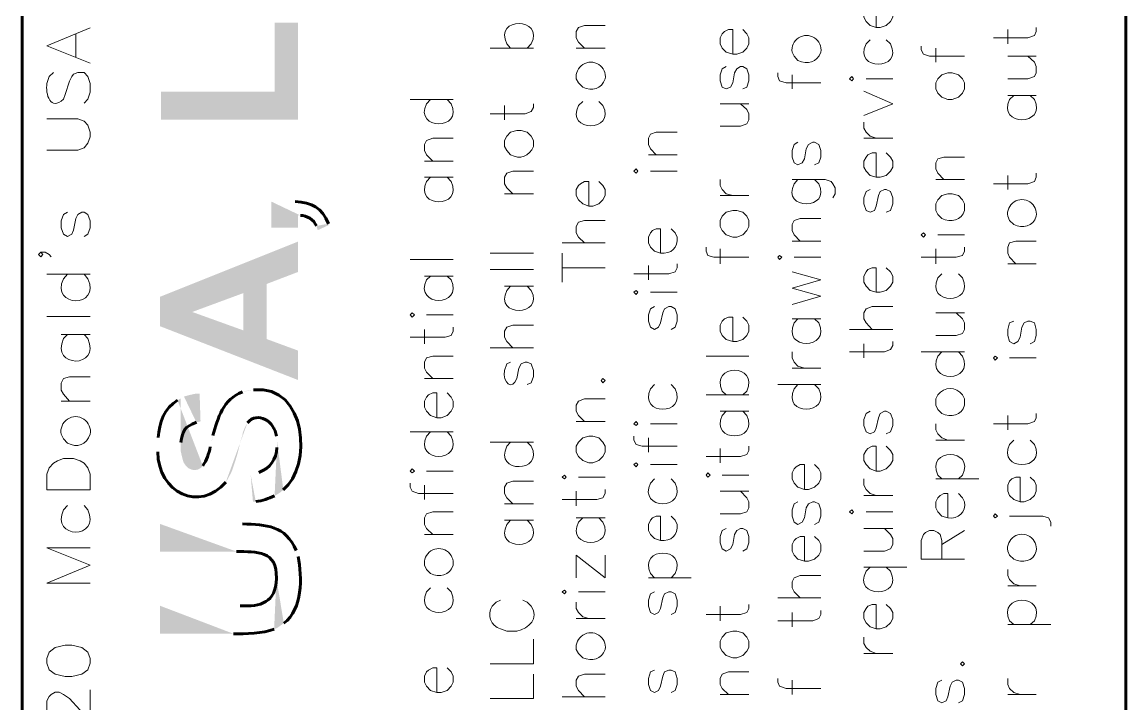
# Model space of a CAD drawing. Header units: inches. Extents: x 5 to 516, y -193 to 129.
# Drawn here: x 282.78 to 290.78, y -86.71 to -81.77 of the extents above; entities that cross this region are included whole.
import ezdxf

# ---------------------------------------------------------------- set-up
doc = ezdxf.new("R2010")
doc.units = ezdxf.units.IN
doc.header["$MEASUREMENT"] = 0
doc.layers.add('PDF3_Geometry', color=7, linetype='Continuous')
doc.layers.add('PDF3_Solid Fills', color=7, linetype='Continuous')

msp = doc.modelspace()

# ---------------------------------------------------------------- hatches: boundary and pattern name
at = {"layer": 'PDF3_Solid Fills', "transparency": 33554559}
for points in [[(283.7871021, -82.2735773), (283.7871021, -82.4768976), (284.7803717, -82.4768976), (284.7803717, -81.7736094), (284.6103827, -81.7736094), (284.6103827, -82.2735773)], [(283.7804361, -83.7601492), (284.0137545, -83.8701422), (284.3837308, -83.7334843), (284.3837308, -84.003467), (284.5537199, -83.6668219), (284.780372, -83.5801608), (284.780372, -83.3601749)], [(283.7804361, -83.7601492), (283.7804361, -83.9734689), (284.780372, -84.3634439), (284.780372, -84.1501242), (284.5537199, -84.0667963), (284.5537199, -83.6668219), (284.3837308, -84.003467), (284.0137545, -83.8701422)]]:
    msp.add_hatch(color=256, dxfattribs=at).paths.add_polyline_path(points)
h = msp.add_hatch(color=256, dxfattribs=at)
h.paths.add_polyline_path([(284.5870513, -83.070191), (284.5870513, -83.2601789), (284.7803723, -83.2601789), (284.7803723, -83.1701846), (284.7970379, -83.1701846)], flags=0)
h.paths.add_polyline_path([(284.9136971, -83.2468464), (284.9236964, -83.2768445), (285.0036913, -83.2401801), (285.0003582, -83.2301808)], flags=0)
h.paths.add_polyline_path([(284.7603736, -83.070191), (284.7270424, -83.070191)], flags=0)
h = msp.add_hatch(color=256, dxfattribs=at)
h.paths.add_polyline_path([(283.7637704, -84.8467461), (283.7637704, -84.8834104)], flags=0)
h.paths.add_polyline_path([(284.2570721, -85.1033963), (284.2704046, -85.0833976), (284.2804039, -85.0633989), (284.2937364, -85.040067), (284.3037358, -85.0167352), (284.3237345, -84.9567391), (284.3437332, -84.8900767), (284.3537326, -84.8500792), (284.3603988, -84.816748), (284.3703981, -84.78675), (284.3770644, -84.7634181), (284.3803975, -84.7434194), (284.3870637, -84.7300869), (284.3870637, -84.7267538), (284.4003962, -84.6967557), (284.4137287, -84.6734239)], flags=0)
h.paths.add_polyline_path([(284.6237152, -84.7700844), (284.6270484, -84.8000824), (284.6270484, -84.8300805), (284.6337146, -85.1900574), (284.6537133, -85.176725), (284.673712, -85.1600594)], flags=0)
h.paths.add_polyline_path([(284.4570593, -84.4334393), (284.4303943, -84.4367724), (284.4003962, -84.4434386), (284.3770644, -84.4501049)], flags=0)
h.paths.add_polyline_path([(284.1637447, -84.7667512), (284.1570785, -84.8000824), (284.1537454, -84.8067487), (284.143746, -84.8467461)], flags=0)
h.paths.add_polyline_path([(284.0904161, -84.9867371), (284.0770836, -85.0000696), (284.0537518, -85.0134021), (284.0270868, -85.0167352), (284.0104212, -85.0134021), (283.9870894, -85.0034027), (283.9670907, -84.983404), (283.9637576, -84.9800709), (283.9504251, -84.9600722), (283.9437588, -84.9367403), (283.9370926, -84.9100754), (283.9304264, -84.8800773), (283.9304264, -84.4967685), (283.9070945, -84.510101)], flags=0)
h.paths.add_polyline_path([(283.7671035, -84.7800837), (283.7637704, -84.8100818)], flags=0)
h = msp.add_hatch(color=256, dxfattribs=at)
h.paths.add_polyline_path([(283.9304264, -84.4967692), (283.9304264, -84.8467468), (283.9304264, -84.8167487)], flags=0)
h.paths.add_polyline_path([(284.0437524, -84.6700914), (284.0737505, -84.6634252), (284.0670843, -84.463438), (284.0337531, -84.463438), (284.003755, -84.4701043), (283.97709, -84.4767705), (283.9537582, -84.4834367)], flags=0)
h = msp.add_hatch(color=256, dxfattribs=at)
h.paths.add_polyline_path([(284.4370603, -85.0500649), (284.4537259, -85.246719), (284.4737246, -85.2433859)], flags=0)
h.paths.add_polyline_path([(284.6103825, -85.2033884), (284.6337143, -85.1900559), (284.6270481, -84.830079), (284.6270481, -84.8534109)], flags=0)
h.paths.add_polyline_path([(284.4970564, -85.0333993), (284.4670583, -85.0433987)], flags=0)
h = msp.add_hatch(color=256, dxfattribs=at)
h.paths.add_polyline_path([(283.7804361, -85.4067078), (283.7804361, -85.6066949), (284.333734, -85.6066949)], flags=0)
h.paths.add_polyline_path([(284.6237154, -85.8000159), (284.6303817, -86.1599928), (284.6770453, -86.1266616)], flags=0)
h.paths.add_polyline_path([(284.780372, -85.6433593), (284.7737057, -85.6200274), (284.7670396, -85.6000287)], flags=0)
h.paths.add_polyline_path([(284.3770646, -85.4067078), (284.307069, -85.4067078)], flags=0)
h = msp.add_hatch(color=256, dxfattribs=at)
h.paths.add_polyline_path([(283.7804361, -86.0000027), (283.7804361, -86.203323), (284.3137353, -86.203323)], flags=0)
h.paths.add_polyline_path([(284.6070498, -86.1699918), (284.6303817, -86.1599924), (284.6237154, -85.8000155), (284.6237154, -85.8033486)], flags=0)
h.paths.add_polyline_path([(284.360399, -86.0000027), (284.3204015, -86.0000027)], flags=0)

# ---------------------------------------------------------------- linework, layer by layer
at = {"layer": 'PDF3_Geometry', "lineweight": 60}
for points in [[(290.7799874, -122.9609644), (290.7799874, -32.9700706), (155.7886422, -32.9700706), (155.7886422, -122.9609644)], [(282.7805003, -32.9700706), (282.7805003, -122.9609644)]]:
    msp.add_lwpolyline(points, dxfattribs=at)
at = {"layer": 'PDF3_Geometry', "lineweight": 15}
for points in [[(288.9701033, -81.8069392), (288.9701033, -81.6302839), (288.9401052, -81.6302839), (288.9101072, -81.6436164), (288.8967747, -81.660282), (288.8801091, -81.6902801), (288.8801091, -81.7336106), (288.8967747, -81.7636087), (288.9267728, -81.7936068), (288.9701033, -81.8069392), (289.0001014, -81.8069392), (289.0434319, -81.7936068), (289.07343, -81.7636087), (289.0900956, -81.7336106), (289.0900956, -81.6902801), (289.07343, -81.660282), (289.0434319, -81.6302839)], [(283.2738022, -82.0669222), (282.960489, -81.9402636), (283.2738022, -81.810272)], [(286.8569058, -81.9569303), (286.8135753, -81.9135997), (286.7969097, -81.8836017), (286.7969097, -81.836938), (286.8135753, -81.8069399), (286.8569058, -81.7936074), (287.0068962, -81.7936074)], [(287.9301699, -82.0002591), (287.9301699, -81.8236038), (287.9001718, -81.8236038), (287.8701738, -81.8369362), (287.8535082, -81.8536018), (287.8401757, -81.8835999), (287.8401757, -81.9269305), (287.8535082, -81.9569285), (287.8835062, -81.9869266), (287.9301699, -82.0002591), (287.960168, -82.0002591), (288.0034986, -81.9869266), (288.0334966, -81.9569285), (288.0468291, -81.9269305), (288.0468291, -81.8835999), (288.0334966, -81.8536018), (288.0034986, -81.8236038)], [(289.820049, -81.8836013), (290.070033, -81.8836013), (290.1166966, -81.8669357), (290.1300291, -81.8369376), (290.1300291, -81.8069395)], [(289.9233757, -81.9269334), (289.9233757, -81.8236067)], [(283.1704755, -82.0202604), (283.1704755, -81.8569375)], [(288.9267728, -81.8969332), (288.8967747, -81.9269313)], [(289.0734301, -81.9269313), (289.043432, -81.8969332)], [(286.1736161, -81.9569303), (286.4869294, -81.9569303)], [(286.3202734, -81.9569303), (286.2936084, -81.9269322)], [(286.4702638, -81.9269322), (286.4402657, -81.9569303)], [(286.7969096, -81.9569303), (287.0068961, -81.9569303)], [(289.2967493, -81.9435984), (289.2967493, -81.9702633), (289.3134149, -82.0002614), (289.3567455, -82.016927), (289.6100626, -82.016927)], [(289.403409, -82.0602562), (289.403409, -81.9569295)], [(289.9233757, -82.0169274), (290.1300291, -82.0169274)], [(289.9233757, -82.1802504), (290.070033, -82.1802504), (290.1166967, -82.1635848), (290.1300291, -82.1369198), (290.1300291, -82.0902562), (290.1166967, -82.0602581), (290.070033, -82.0169275)], [(283.0071525, -82.1335852), (282.9771544, -82.1635833), (282.9604888, -82.2135801)], [(283.0804811, -82.3269062), (283.0938136, -82.293575), (283.1238117, -82.1969145), (283.1404773, -82.1635833), (283.1538098, -82.1469177), (283.1838078, -82.1335852), (283.2304715, -82.1335852), (283.2571365, -82.1635833), (283.2738021, -82.2135801), (283.2738021, -82.2769094), (283.2571365, -82.3269062), (283.2304715, -82.3569043)], [(287.8835064, -82.0902531), (287.8535084, -82.1069187), (287.8401759, -82.1502492), (287.8401759, -82.1935798), (287.8535084, -82.2402434), (287.8835064, -82.2535759), (287.9135045, -82.2402434), (287.9301701, -82.2102454), (287.9435026, -82.1369167), (287.9601682, -82.1069187), (287.9868332, -82.0902531), (288.0034988, -82.0902531), (288.0334968, -82.1069187), (288.0468293, -82.1502492), (288.0468293, -82.1935798), (288.0334968, -82.2402434), (288.0034988, -82.2535759)], [(288.2568159, -82.1369182), (288.2568159, -82.1635832), (288.2701484, -82.1935813), (288.3168121, -82.2102469), (288.5701292, -82.2102469)], [(288.3601427, -82.2535794), (288.3601427, -82.1502527)], [(288.8967743, -82.1802504), (289.0900952, -82.1802504)], [(288.8801094, -82.4468993), (289.0900959, -82.3602382), (288.8801094, -82.270244)], [(289.9233757, -82.3002412), (290.1300291, -82.3002412)], [(289.9667062, -82.3002412), (289.9367081, -82.3302393)], [(290.1166966, -82.3302393), (290.0866985, -82.3002412)], [(285.5936532, -82.3302415), (285.9036333, -82.3302415)], [(285.7403104, -82.3302415), (285.7103123, -82.3602395)], [(285.8903008, -82.3602395), (285.8603027, -82.3302415)], [(286.1736161, -82.4335674), (286.4269332, -82.4335674), (286.4702638, -82.4169018), (286.4869294, -82.3869037), (286.4869294, -82.3602387)], [(286.2769429, -82.4768962), (286.2769429, -82.3735694)], [(286.8435731, -82.3435734), (286.813575, -82.3735715)], [(286.9902303, -82.3735715), (286.9602322, -82.3435734)], [(287.840176, -82.3602383), (288.0468294, -82.3602383)], [(287.840176, -82.5235613), (287.9868332, -82.5235613), (288.0334969, -82.5068957), (288.0468294, -82.4768976), (288.0468294, -82.4335671), (288.0334969, -82.403569), (287.9868332, -82.3602385)], [(282.9604882, -82.6968833), (283.1838072, -82.6968833), (283.2304709, -82.6802177), (283.2571358, -82.6468865), (283.2738014, -82.6002228), (283.2738014, -82.5668916), (283.2571358, -82.5168948), (283.2304709, -82.4868967), (283.1838072, -82.4702311), (282.9604882, -82.4702311)], [(286.4869294, -82.6702194), (286.4869294, -82.6268888), (286.4702638, -82.5968908), (286.4402657, -82.5668927), (286.3969352, -82.5535602), (286.3669371, -82.5535602), (286.3202734, -82.5668927), (286.2936085, -82.5968908), (286.2769429, -82.6268888), (286.2769429, -82.6702194), (286.2936085, -82.7002175), (286.3202734, -82.7302155)], [(288.9701033, -82.6102223), (288.9267728, -82.5968898), (288.8967747, -82.5668917), (288.8801091, -82.5368937), (288.8801091, -82.4935631)], [(285.7569762, -82.7768783), (285.7103125, -82.7302146), (285.69698, -82.7002165), (285.69698, -82.656886), (285.7103125, -82.6268879), (285.7569762, -82.6102223), (285.9036335, -82.6102223)], [(287.3768717, -82.7302131), (287.3335411, -82.6868826), (287.3202087, -82.6568845), (287.3202087, -82.6102208), (287.3335411, -82.5802227), (287.3768717, -82.5668902), (287.5268621, -82.5668902)], [(288.8801094, -82.6102223), (289.0900959, -82.6102223)], [(288.4034731, -82.6402191), (288.3768082, -82.6568847), (288.3601426, -82.7002153), (288.3601426, -82.746879), (288.3768082, -82.7902095), (288.4034731, -82.803542), (288.4334712, -82.7902095), (288.4501368, -82.7602115), (288.4634693, -82.6868828), (288.4801349, -82.6568847), (288.510133, -82.6402191), (288.5234655, -82.6402191), (288.5534635, -82.6568847), (288.5701291, -82.7002153), (288.5701291, -82.746879), (288.5534635, -82.7902095), (288.5234655, -82.803542)], [(285.6969799, -82.7768783), (285.9036334, -82.7768783)], [(287.3202093, -82.7302131), (287.5268627, -82.7302131)], [(288.9701033, -82.8935361), (288.9701033, -82.7168808), (288.9401052, -82.7168808), (288.9101072, -82.7302132), (288.8967747, -82.7468788), (288.8801091, -82.7768769), (288.8801091, -82.8202075), (288.8967747, -82.8502056), (288.9267728, -82.8802036), (288.9701033, -82.8935361), (289.0001014, -82.8935361), (289.0434319, -82.8802036), (289.07343, -82.8502056), (289.0900956, -82.8202075), (289.0900956, -82.7768769), (289.07343, -82.7468788), (289.0434319, -82.7168808)], [(289.4600715, -82.910201), (289.4167409, -82.8635374), (289.4034084, -82.8335393), (289.4034084, -82.7902087), (289.4167409, -82.7602106), (289.4600715, -82.7468782), (289.6100618, -82.7468782)], [(286.3369391, -83.0135303), (286.2936086, -82.9701998), (286.276943, -82.9402017), (286.276943, -82.893538), (286.2936086, -82.8635399), (286.3369391, -82.8502074), (286.4869295, -82.8502074)], [(287.3335412, -82.8502073), (287.5268621, -82.8502073)], [(289.820049, -82.9402013), (290.070033, -82.9402013), (290.1166966, -82.9235357), (290.1300291, -82.8935376), (290.1300291, -82.8635395)], [(285.6969799, -82.8935361), (285.9036334, -82.8935361)], [(285.7403104, -82.8935361), (285.7103123, -82.9235342)], [(285.8903008, -82.9235342), (285.8603027, -82.8935361)], [(286.8869035, -83.1035243), (286.8869035, -82.9235358), (286.8569055, -82.9235358), (286.8269074, -82.9402014), (286.8135749, -82.9535339), (286.7969093, -82.983532), (286.7969093, -83.0268625), (286.8135749, -83.0568606), (286.843573, -83.0868587), (286.8869035, -83.1035243), (286.9169016, -83.1035243), (286.9602322, -83.0868587), (286.9902303, -83.0568606), (287.0068958, -83.0268625), (287.0068958, -82.983532), (286.9902303, -82.9535339), (286.9602322, -82.9235358)], [(287.9301699, -83.0268622), (287.8835062, -83.0135298), (287.8535082, -82.9835317), (287.8401757, -82.9535336), (287.8401757, -82.9102031)], [(288.3601427, -82.910201), (288.6001273, -82.910201), (288.6434578, -82.9235335), (288.6567903, -82.9401991), (288.6734559, -82.9701972), (288.6734559, -83.0135277), (288.6567903, -83.0435258)], [(288.4034731, -82.910201), (288.3768082, -82.9401991)], [(288.5534635, -82.9401991), (288.5234655, -82.910201)], [(289.403409, -82.910201), (289.6100625, -82.910201)], [(289.9233757, -82.9835301), (289.9233757, -82.8802034)], [(286.2769429, -83.0135303), (286.4869294, -83.0135303)], [(287.840176, -83.0268622), (288.0468294, -83.0268622)], [(288.9267728, -82.9835301), (288.8967747, -82.9968625), (288.8801092, -83.0435262), (288.8801092, -83.0868568), (288.8967747, -83.1335204), (288.9267728, -83.1468529), (288.9567709, -83.1335204), (288.9701034, -83.1035224), (288.986769, -83.0268606), (289.0001015, -82.9968625), (289.0300995, -82.9835301), (289.043432, -82.9835301), (289.0734301, -82.9968625), (289.0900957, -83.0435262), (289.0900957, -83.0868568), (289.0734301, -83.1335204), (289.043432, -83.1468529)], [(289.6100625, -83.1335211), (289.6100625, -83.0868575), (289.59673, -83.0568594), (289.5667319, -83.0268613), (289.5200682, -83.0135288), (289.4900701, -83.0135288), (289.4467396, -83.0268613), (289.4167415, -83.0568594), (289.403409, -83.0868575), (289.403409, -83.1335211), (289.4167415, -83.1635192), (289.4467396, -83.1935173)], [(283.1104792, -83.1468531), (283.0804812, -83.1635187), (283.0638156, -83.2101823), (283.0638156, -83.2601791), (283.0804812, -83.3068428), (283.1104792, -83.3235084), (283.1404773, -83.3068428), (283.1538098, -83.2768447), (283.1704754, -83.1935167), (283.1838079, -83.1635187), (283.2138059, -83.1468531), (283.2304715, -83.1468531), (283.2571365, -83.1635187), (283.2738021, -83.2101823), (283.2738021, -83.2601791), (283.2571365, -83.3068428), (283.2304715, -83.3235084)], [(288.4201389, -83.3568412), (288.3768084, -83.3101776), (288.3601428, -83.2801795), (288.3601428, -83.2368489), (288.3768084, -83.2068508), (288.4201389, -83.1935184), (288.5701293, -83.1935184)], [(286.8569058, -83.3701732), (286.8135753, -83.3268426), (286.7969097, -83.2968445), (286.7969097, -83.2501809), (286.8135753, -83.2201828), (286.8569058, -83.2068503), (287.0068962, -83.2068503)], [(287.5268625, -83.326843), (287.5135301, -83.2968449), (287.483532, -83.2668469)], [(289.416741, -83.3101761), (289.6100619, -83.3101761)], [(286.6935828, -83.3701732), (287.0068961, -83.3701732)], [(287.7368492, -83.40017), (287.7368492, -83.4301681), (287.7501817, -83.4601662), (287.7935123, -83.4734987), (288.0468293, -83.4734987)], [(287.840176, -83.5201642), (287.840176, -83.4135044)], [(288.3601427, -83.3568412), (288.5701292, -83.3568412)], [(289.2967493, -83.4734991), (289.5500664, -83.4734991), (289.5967301, -83.4601666), (289.6100626, -83.4301685), (289.6100626, -83.4001704)], [(289.403409, -83.5201642), (289.403409, -83.4135044)], [(289.983372, -83.5201642), (289.9367083, -83.4735006), (289.9233758, -83.4435025), (289.9233758, -83.4001719), (289.9367083, -83.3701738), (289.983372, -83.3568414), (290.1300293, -83.3568414)], [(282.9171577, -83.4368362), (282.9304902, -83.4535018), (282.9171577, -83.4701674), (282.9004921, -83.4535018), (282.9171577, -83.4368362), (282.9471558, -83.4368362), (282.9771538, -83.4535018), (282.9904863, -83.4701674)], [(285.5936532, -83.490164), (285.9036333, -83.490164)], [(286.1736161, -83.4435022), (286.4869294, -83.4435022)], [(286.6935828, -83.653487), (286.6935828, -83.4435004)], [(288.3768076, -83.4734991), (288.5701285, -83.4734991)], [(286.1736161, -83.563493), (286.4869294, -83.563493)], [(286.6935828, -83.5501611), (287.0068961, -83.5501611)], [(287.2135495, -83.5934933), (287.4668666, -83.5934933), (287.5135303, -83.5801608), (287.5268628, -83.5501627), (287.5268628, -83.5201646)], [(287.3202093, -83.6368221), (287.3202093, -83.5334953)], [(288.3601427, -83.81681), (288.5701292, -83.7568138), (288.3601427, -83.6968177), (288.5701292, -83.6368215), (288.3601427, -83.5801585)], [(288.9701033, -83.726816), (288.9701033, -83.5501607), (288.9401052, -83.5501607), (288.9101072, -83.5634932), (288.8967747, -83.5801588), (288.8801091, -83.6101568), (288.8801091, -83.6534874), (288.8967747, -83.6834855), (288.9267728, -83.7134835), (288.9701033, -83.726816), (289.0001014, -83.726816), (289.0434319, -83.7134835), (289.07343, -83.6834855), (289.0900956, -83.6534874), (289.0900956, -83.6101568), (289.07343, -83.5801588), (289.0434319, -83.5501607)], [(289.4467395, -83.5934933), (289.4167414, -83.6234913)], [(289.5967299, -83.6234913), (289.5667318, -83.5934933)], [(289.9233757, -83.5201642), (290.1300291, -83.5201642)], [(282.9604882, -83.5968262), (283.2738014, -83.5968262)], [(283.1104792, -83.5968262), (283.0804812, -83.6301574)], [(283.2571365, -83.6301574), (283.2304715, -83.5968262)], [(285.6969799, -83.6101582), (285.9036334, -83.6101582)], [(285.7403104, -83.6101582), (285.7103123, -83.6368231)], [(285.8903008, -83.6368231), (285.8603027, -83.6101582)], [(286.2769429, -83.6834872), (286.4869294, -83.6834872)], [(286.3202734, -83.6834872), (286.2936084, -83.7134853)], [(286.4702638, -83.7134853), (286.4402657, -83.6834872)], [(287.3335412, -83.726816), (287.5268621, -83.726816)], [(287.3635398, -83.8301453), (287.3335417, -83.8468109), (287.3202092, -83.8901415), (287.3202092, -83.9368051), (287.3335417, -83.9801357), (287.3635398, -83.9968013), (287.3935378, -83.9801357), (287.4068703, -83.9501376), (287.4235359, -83.876809), (287.4368684, -83.8468109), (287.4668665, -83.8301453), (287.4835321, -83.8301453), (287.5135301, -83.8468109), (287.5268626, -83.8901415), (287.5268626, -83.9368051), (287.5135301, -83.9801357), (287.4835321, -83.9968013)], [(288.9401056, -83.9968013), (288.8967751, -83.9501376), (288.8801095, -83.9201395), (288.8801095, -83.876809), (288.8967751, -83.8468109), (288.9401056, -83.8301453), (289.090096, -83.8301453)], [(282.9604882, -83.9034709), (283.2738014, -83.9034709)], [(285.7103119, -83.890139), (285.9036328, -83.890139)], [(287.9301699, -84.0834589), (287.9301699, -83.9068035), (287.9001718, -83.9068035), (287.8701738, -83.920136), (287.8535082, -83.9368016), (287.8401757, -83.9667997), (287.8401757, -84.0101302), (287.8535082, -84.0401283), (287.8835062, -84.0701264), (287.9301699, -84.0834589), (287.960168, -84.0834589), (288.0034986, -84.0701264), (288.0334966, -84.0401283), (288.0468291, -84.0101302), (288.0468291, -83.9667997), (288.0334966, -83.9368016), (288.0034986, -83.9068035)], [(289.403409, -83.8768071), (289.6100625, -83.8768071)], [(289.403409, -84.0401301), (289.5500663, -84.0401301), (289.59673, -84.0267976), (289.6100625, -83.9967995), (289.6100625, -83.9501358), (289.59673, -83.9201378), (289.5500663, -83.8768072)], [(285.5936532, -84.053462), (285.8469703, -84.053462), (285.8903008, -84.0401295), (285.9036333, -84.0101315), (285.9036333, -83.9801334)], [(286.3369391, -84.130124), (286.2936086, -84.0834604), (286.276943, -84.0534623), (286.276943, -84.0101317), (286.2936086, -83.9801336), (286.3369391, -83.9668012), (286.4869295, -83.9668012)], [(288.3601427, -83.9201393), (288.5701292, -83.9201393)], [(288.4034731, -83.9201393), (288.3768082, -83.9501373)], [(288.5534635, -83.9501373), (288.5234655, -83.9201393)], [(289.9667062, -83.9368042), (289.9367081, -83.9501367), (289.9233757, -83.9968003), (289.9233757, -84.0401309), (289.9367081, -84.0834614), (289.9667062, -84.100127), (289.9967043, -84.0834614), (290.0133699, -84.0534634), (290.0267024, -83.9801347), (290.043368, -83.9501367), (290.0700329, -83.9368042), (290.0866985, -83.9368042), (290.1166966, -83.9501367), (290.1300291, -83.9968003), (290.1300291, -84.0401309), (290.1166966, -84.0834614), (290.0866985, -84.100127)], [(283.0638149, -84.0334641), (283.2738015, -84.0334641)], [(283.1104792, -84.0334641), (283.0804812, -84.0634622)], [(283.2571365, -84.0634622), (283.2304715, -84.0334641)], [(285.6969799, -84.1001272), (285.6969799, -83.9968005)], [(288.7767826, -83.9968013), (289.0900959, -83.9968013)], [(286.1736161, -84.130124), (286.4869294, -84.130124)], [(288.7767826, -84.1601209), (289.0300997, -84.1601209), (289.0734303, -84.1434553), (289.0900959, -84.1134572), (289.0900959, -84.0834591)], [(288.8801094, -84.2034531), (288.8801094, -84.1001264)], [(285.7569762, -84.3534441), (285.7103125, -84.3067805), (285.69698, -84.2767824), (285.69698, -84.2334518), (285.7103125, -84.2034538), (285.7569762, -84.1901213), (285.9036335, -84.1901213)], [(286.3202734, -84.2334499), (286.2936084, -84.2467824), (286.2769428, -84.2934461)], [(286.366937, -84.3534422), (286.3802695, -84.2767805), (286.3969351, -84.2467824), (286.4269332, -84.2334499), (286.4402657, -84.2334499), (286.4702638, -84.2467824), (286.4869294, -84.2934461), (286.4869294, -84.3367766), (286.4702638, -84.3834403), (286.4402657, -84.3967728)], [(287.7368492, -84.1901211), (288.0468293, -84.1901211)], [(288.4501366, -84.2767821), (288.4034729, -84.2634496), (288.376808, -84.2334516), (288.3601424, -84.2034535), (288.3601424, -84.1601229)], [(289.2967493, -84.1601209), (289.6100626, -84.1601209)], [(289.4467395, -84.1601209), (289.4167414, -84.190119)], [(289.5967299, -84.190119), (289.5667318, -84.1601209)], [(289.9367077, -84.2034531), (290.1300286, -84.2034531)], [(288.3601427, -84.2767821), (288.5701292, -84.2767821)], [(283.1238112, -84.5167671), (283.0804806, -84.4667703), (283.063815, -84.4367723), (283.063815, -84.3867755), (283.0804806, -84.3534443), (283.1238112, -84.3401118), (283.2738016, -84.3401118)], [(285.6969799, -84.3534441), (285.9036334, -84.3534441)], [(285.7869739, -84.6367579), (285.7869739, -84.4567695), (285.7569758, -84.4567695), (285.7269777, -84.470102), (285.7103121, -84.4867676), (285.6969797, -84.5167656), (285.6969797, -84.5600962), (285.7103121, -84.5900943), (285.7403102, -84.6200923), (285.7869739, -84.6367579), (285.816972, -84.6367579), (285.8603025, -84.6200923), (285.8903006, -84.5900943), (285.9036331, -84.5600962), (285.9036331, -84.5167656), (285.8903006, -84.4867676), (285.8603025, -84.4567695)], [(287.3635398, -84.3967729), (287.3335417, -84.426771)], [(287.5135301, -84.426771), (287.4835321, -84.3967729)], [(287.7368492, -84.470102), (288.0468293, -84.470102)], [(287.8835064, -84.470102), (287.8535084, -84.443437)], [(288.0334968, -84.443437), (288.0034988, -84.470102)], [(288.2568159, -84.3967729), (288.5701292, -84.3967729)], [(288.4034731, -84.3967729), (288.3768082, -84.426771)], [(288.5534635, -84.426771), (288.5234655, -84.3967729)], [(289.4167415, -84.4701022), (289.403409, -84.5001003), (289.403409, -84.546764), (289.4167415, -84.5767621), (289.4467396, -84.6067601)], [(289.6100625, -84.546764), (289.6100625, -84.5001003), (289.59673, -84.4701022)], [(283.0638149, -84.5167671), (283.2738015, -84.5167671)], [(286.8569058, -84.6634252), (286.8135753, -84.6200947), (286.7969097, -84.5900966), (286.7969097, -84.546766), (286.8135753, -84.5167679), (286.8569058, -84.5001023), (287.0068962, -84.5001023)], [(287.840176, -84.5900928), (288.0468294, -84.5900928)], [(287.8835064, -84.5900928), (287.8535084, -84.6200909)], [(288.0334968, -84.6200909), (288.0034988, -84.5900928)], [(288.9267728, -84.5900928), (288.8967747, -84.6067584), (288.8801092, -84.6500889), (288.8801092, -84.6934195), (288.8967747, -84.7400832), (288.9267728, -84.7534156), (288.9567709, -84.7400832), (288.9701034, -84.7100851), (288.986769, -84.6367565), (289.0001015, -84.6067584), (289.0300995, -84.5900928), (289.043432, -84.5900928), (289.0734301, -84.6067584), (289.0900957, -84.6500889), (289.0900957, -84.6934195), (289.0734301, -84.7400832), (289.043432, -84.7534156)], [(289.820049, -84.6800901), (290.070033, -84.6800901), (290.1166966, -84.6634245), (290.1300291, -84.6367596), (290.1300291, -84.6067615)], [(289.9233757, -84.7234189), (289.9233757, -84.6200922)], [(286.7969096, -84.6634252), (287.0068961, -84.6634252)], [(287.3335412, -84.6800901), (287.5268621, -84.6800901)], [(289.49007, -84.8000809), (289.4467395, -84.7834153), (289.4167414, -84.7534173), (289.4034089, -84.7234192), (289.4034089, -84.6800886)], [(285.5936532, -84.7400838), (285.9036333, -84.7400838)], [(285.7403104, -84.7400838), (285.7103123, -84.7700819)], [(285.8903008, -84.7700819), (285.8603027, -84.7400838)], [(287.2135495, -84.7700841), (287.2135495, -84.8000822), (287.2302151, -84.8300802), (287.2735457, -84.8434127), (287.5268628, -84.8434127)], [(287.3202093, -84.8867419), (287.3202093, -84.7834152)], [(286.1736161, -84.8134129), (286.4869294, -84.8134129)], [(286.3202734, -84.8134129), (286.2936084, -84.843411)], [(286.4702638, -84.843411), (286.4402657, -84.8134129)], [(287.7368492, -84.9167388), (287.9868332, -84.9167388), (288.0334969, -84.9034063), (288.0468293, -84.8734082), (288.0468293, -84.8434101)], [(287.840176, -84.9634039), (287.840176, -84.8600772)], [(288.9701033, -85.023401), (288.9701033, -84.8434126), (288.9401052, -84.8434126), (288.9101072, -84.8600782), (288.8967747, -84.8734107), (288.8801091, -84.9034087), (288.8801091, -84.9467393), (288.8967747, -84.9767374), (288.9267728, -85.0067354), (288.9701033, -85.023401), (289.0001014, -85.023401), (289.0434319, -85.0067354), (289.07343, -84.9767374), (289.0900956, -84.9467393), (289.0900956, -84.9034087), (289.07343, -84.8734107), (289.0434319, -84.8434126)], [(289.403409, -84.8000809), (289.6100625, -84.8000809)], [(289.9667062, -84.8000809), (289.9367081, -84.830079)], [(290.1166966, -84.830079), (290.0866985, -84.8000809)], [(285.7103119, -85.023401), (285.9036328, -85.023401)], [(287.3335412, -84.9767359), (287.5268621, -84.9767359)], [(288.4501366, -85.1567238), (288.4501366, -84.9767353), (288.4201385, -84.9767353), (288.3901405, -84.9934009), (288.376808, -85.0067334), (288.3601424, -85.0367315), (288.3601424, -85.080062), (288.376808, -85.1100601), (288.4034729, -85.1400582), (288.4501366, -85.1567238), (288.4801347, -85.1567238), (288.5234652, -85.1400582), (288.5534633, -85.1100601), (288.5701289, -85.080062), (288.5701289, -85.0367315), (288.5534633, -85.0067334), (288.5234652, -84.9767353)], [(285.5936532, -85.110062), (285.5936532, -85.1400601), (285.6069857, -85.1700582), (285.6536493, -85.1867238), (285.9036333, -85.1867238)], [(286.3369391, -85.2600531), (286.2936086, -85.2167225), (286.276943, -85.1867244), (286.276943, -85.1400608), (286.2936086, -85.1100627), (286.3369391, -85.0967302), (286.4869295, -85.0967302)], [(286.8135745, -85.0667298), (287.0068954, -85.0667298)], [(287.3635398, -85.0800652), (287.3335417, -85.1100632)], [(287.5135301, -85.1100632), (287.4835321, -85.0800652)], [(287.8535079, -85.0533979), (288.0468288, -85.0533979)], [(288.9701033, -85.200056), (288.9267728, -85.1867235), (288.8967747, -85.1567254), (288.8801091, -85.1267273), (288.8801091, -85.0800637)], [(289.403409, -85.0800652), (289.7133892, -85.0800652)], [(289.4467395, -85.0800652), (289.4167414, -85.0534002)], [(289.5967299, -85.0534002), (289.5667318, -85.0800652)], [(290.0133697, -85.2467211), (290.0133697, -85.0667327), (289.9833716, -85.0667327), (289.9533735, -85.0800652), (289.9367079, -85.0967308), (289.9233755, -85.1267288), (289.9233755, -85.1700594), (289.9367079, -85.2000575), (289.966706, -85.2300555), (290.0133697, -85.2467211), (290.0433678, -85.2467211), (290.0866983, -85.2300555), (290.1166964, -85.2000575), (290.1300289, -85.1700594), (290.1300289, -85.1267288), (290.1166964, -85.0967308), (290.0866983, -85.0667327)], [(285.6969799, -85.2300528), (285.6969799, -85.1267261)], [(286.6935828, -85.2300528), (286.9468999, -85.2300528), (286.9902305, -85.2167204), (287.0068961, -85.1867223), (287.0068961, -85.1567242)], [(286.7969096, -85.276718), (286.7969096, -85.1700582)], [(287.840176, -85.3333787), (287.9868332, -85.3333787), (288.0334969, -85.3200463), (288.0468294, -85.2900482), (288.0468294, -85.2467176), (288.0334969, -85.2167195), (287.9868332, -85.1700559)], [(287.840176, -85.1700591), (288.0468294, -85.1700591)], [(289.6100623, -85.2467198), (289.5967298, -85.2167217), (289.5667318, -85.1867236)], [(283.1104792, -85.273385), (283.0804812, -85.3033831)], [(283.2571365, -85.3033831), (283.2304715, -85.273385)], [(286.2769429, -85.2600531), (286.4869294, -85.2600531)], [(288.4034731, -85.2467211), (288.3768082, -85.2600536), (288.3601426, -85.3033842), (288.3601426, -85.3500479), (288.3768082, -85.3933784), (288.4034731, -85.410044), (288.4334712, -85.3933784), (288.4501368, -85.3633803), (288.4634693, -85.2900517), (288.4801349, -85.2600536), (288.510133, -85.2467211), (288.5234655, -85.2467211), (288.5534635, -85.2600536), (288.5701291, -85.3033842), (288.5701291, -85.3500479), (288.5534635, -85.3933784), (288.5234655, -85.410044)], [(288.8801094, -85.200056), (289.0900959, -85.200056)], [(285.7569762, -85.4833698), (285.7103125, -85.4400392), (285.69698, -85.4100412), (285.69698, -85.3633775), (285.7103125, -85.3333794), (285.7569762, -85.3200469), (285.9036335, -85.3200469)], [(287.5268625, -85.4100428), (287.5135301, -85.3800447), (287.483532, -85.3500466)], [(288.8967743, -85.3200468), (289.0900952, -85.3200468)], [(289.9367077, -85.350047), (290.1766923, -85.350047), (290.2200228, -85.3633795), (290.2366884, -85.3933776), (290.2366884, -85.4233757)], [(286.2769429, -85.3800439), (286.4869294, -85.3800439)], [(286.3202734, -85.3800439), (286.2936084, -85.410042)], [(286.4702638, -85.410042), (286.4402657, -85.3800439)], [(286.7969096, -85.363379), (287.0068961, -85.363379)], [(286.8435731, -85.363379), (286.813575, -85.3933771)], [(286.9902303, -85.3933771), (286.9602322, -85.363379)], [(285.6969799, -85.4833698), (285.9036334, -85.4833698)], [(287.8835064, -85.440041), (287.8535084, -85.4533735), (287.8401759, -85.496704), (287.8401759, -85.5433677), (287.8535084, -85.5866983), (287.8835064, -85.6033639), (287.9135045, -85.5866983), (287.9301701, -85.5567002), (287.9435026, -85.4833716), (287.9601682, -85.4533735), (287.9868332, -85.440041), (288.0034988, -85.440041), (288.0334968, -85.4533735), (288.0468293, -85.496704), (288.0468293, -85.5433677), (288.0334968, -85.5866983), (288.0034988, -85.6033639)], [(288.4501366, -85.676693), (288.4501366, -85.4967046), (288.4201385, -85.4967046), (288.3901405, -85.5133702), (288.376808, -85.5267027), (288.3601424, -85.5567007), (288.3601424, -85.6033644), (288.376808, -85.6333625), (288.4034729, -85.6633606), (288.4501366, -85.676693), (288.4801347, -85.676693), (288.5234652, -85.6633606), (288.5534633, -85.6333625), (288.5701289, -85.6033644), (288.5701289, -85.5567007), (288.5534633, -85.5267027), (288.5234652, -85.4967046)], [(288.8801094, -85.440041), (289.0900959, -85.440041)], [(288.8801094, -85.603364), (289.0300997, -85.603364), (289.0734303, -85.5866984), (289.0900959, -85.5567003), (289.0900959, -85.5133698), (289.0734303, -85.4833717), (289.0300997, -85.4400411)], [(289.6100625, -85.6633611), (289.2967493, -85.6633611), (289.2967493, -85.5267032), (289.3134149, -85.4833726), (289.3267474, -85.4700402), (289.3567454, -85.4533746), (289.3867435, -85.4533746), (289.4167416, -85.4700402), (289.4334072, -85.4833726), (289.4467397, -85.5267032), (289.4467397, -85.6633611)], [(289.4467395, -85.5566988), (289.6100624, -85.4533721)], [(283.2738022, -85.836683), (282.960489, -85.836683), (283.2738022, -85.7066914), (282.960489, -85.5800328), (283.2738022, -85.5800328)], [(287.0068961, -85.633361), (287.0068961, -85.7966839), (286.7969095, -85.633361), (286.7969095, -85.7966839)], [(288.8801094, -85.7200218), (289.1934226, -85.7200218)], [(288.9267728, -85.7200218), (288.8967747, -85.7500199)], [(289.0734301, -85.7500199), (289.043432, -85.7200218)], [(290.0133697, -85.856681), (289.966706, -85.8400154), (289.9367079, -85.8100173), (289.9233755, -85.7800192), (289.9233755, -85.7366886)], [(287.3202093, -85.7966839), (287.6301894, -85.7966839)], [(287.3635398, -85.7966839), (287.3335417, -85.7666858)], [(287.5135301, -85.7666858), (287.4835321, -85.7966839)], [(288.4201389, -85.9433419), (288.3768084, -85.9000114), (288.3601428, -85.8700133), (288.3601428, -85.8266827), (288.3768084, -85.7966847), (288.4201389, -85.7800191), (288.5701293, -85.7800191)], [(285.7403104, -85.8700129), (285.7103123, -85.900011)], [(285.8903008, -85.900011), (285.8603027, -85.8700129)], [(286.8135745, -85.9000097), (287.0068954, -85.9000097)], [(287.3635398, -85.9000097), (287.3335417, -85.9133422), (287.3202092, -85.9600059), (287.3202092, -86.0033365), (287.3335417, -86.0500001), (287.3635398, -86.0633326), (287.3935378, -86.0500001), (287.4068703, -86.0200021), (287.4235359, -85.9433403), (287.4368684, -85.9133422), (287.4668665, -85.9000097), (287.4835321, -85.9000097), (287.5135301, -85.9133422), (287.5268626, -85.9600059), (287.5268626, -86.0033365), (287.5135301, -86.0500001), (287.4835321, -86.0633326)], [(289.9233757, -85.856681), (290.1300291, -85.856681)], [(286.2469443, -85.9600068), (286.2169463, -85.9733393), (286.1869482, -86.0033374)], [(286.4702633, -86.0033374), (286.4402653, -85.9733393), (286.4102672, -85.9600068)], [(286.8869035, -86.093333), (286.843573, -86.0800005), (286.8135749, -86.0500024), (286.7969093, -86.0200044), (286.7969093, -85.9733407)], [(287.7368492, -86.0633327), (287.9868332, -86.0633327), (288.0334969, -86.0500003), (288.0468293, -86.0200022), (288.0468293, -85.9900041)], [(288.2568159, -85.9433419), (288.5701292, -85.9433419)], [(288.9701033, -86.1666586), (288.9701033, -85.9900033), (288.9401052, -85.9900033), (288.9101072, -86.0033358), (288.8967747, -86.0200014), (288.8801091, -86.0499995), (288.8801091, -86.09333), (288.8967747, -86.1233281), (288.9267728, -86.1533262), (288.9701033, -86.1666586), (289.0001014, -86.1666586), (289.0434319, -86.1533262), (289.07343, -86.1233281), (289.0900956, -86.09333), (289.0900956, -86.0499995), (289.07343, -86.0200014), (289.0434319, -85.9900033)], [(287.840176, -86.1099979), (287.840176, -86.0033381)], [(288.2568159, -86.1099979), (288.510133, -86.1099979), (288.5534636, -86.0933323), (288.5701292, -86.0633342), (288.5701292, -86.0333362)], [(288.3601427, -86.1533267), (288.3601427, -86.05)], [(286.7969096, -86.093333), (287.0068961, -86.093333)], [(289.9233757, -86.1366618), (290.236689, -86.1366618)], [(289.9667062, -86.1366618), (289.9367081, -86.1099968)], [(290.1166966, -86.1099968), (290.0866985, -86.1366618)], [(286.2469443, -86.1666603), (286.293608, -86.1833259), (286.3669366, -86.1833259)], [(288.9701033, -86.3466499), (288.9267728, -86.3299843), (288.8967747, -86.3033194), (288.8801091, -86.2733213), (288.8801091, -86.2266576)], [(286.1736161, -86.419979), (286.4869294, -86.419979), (286.4869294, -86.2433236)], [(288.8801094, -86.3466499), (289.0900959, -86.3466499)], [(285.7869739, -86.6299638), (285.7869739, -86.4499753), (285.7569758, -86.4499753), (285.7269777, -86.4666409), (285.7103121, -86.4799734), (285.6969797, -86.5099715), (285.6969797, -86.553302), (285.7103121, -86.5833001), (285.7403102, -86.6132982), (285.7869739, -86.6299638), (285.816972, -86.6299638), (285.8603025, -86.6132982), (285.8903006, -86.5833001), (285.9036331, -86.553302), (285.9036331, -86.5099715), (285.8903006, -86.4799734), (285.8603025, -86.4499753)], [(287.3635398, -86.4666408), (287.3335417, -86.4799732), (287.3202092, -86.5266369), (287.3202092, -86.5699675), (287.3335417, -86.613298), (287.3635398, -86.6299636), (287.3935378, -86.613298), (287.4068703, -86.5832999), (287.4235359, -86.5099713), (287.4368684, -86.4799732), (287.4668665, -86.4666408), (287.4835321, -86.4666408), (287.5135301, -86.4799732), (287.5268626, -86.5266369), (287.5268626, -86.5699675), (287.5135301, -86.613298), (287.4835321, -86.6299636)], [(286.1736161, -86.6732926), (286.4869294, -86.6732926), (286.4869294, -86.4966372)], [(286.8569058, -86.6599606), (286.8135753, -86.6132969), (286.7969097, -86.5832989), (286.7969097, -86.5399683), (286.8135753, -86.5099702), (286.8569058, -86.4966378), (287.0068962, -86.4966378)], [(287.9001722, -86.6432957), (287.8535085, -86.5999651), (287.8401761, -86.5699671), (287.8401761, -86.5266365), (287.8535085, -86.4966384), (287.9001722, -86.4799728), (288.0468295, -86.4799728)], [(288.2568159, -86.5266379), (288.2568159, -86.5533028), (288.2701484, -86.5833009), (288.3168121, -86.5999665), (288.5701292, -86.5999665)], [(288.3601427, -86.6432957), (288.3601427, -86.539969)], [(289.4467395, -86.5399698), (289.4167414, -86.5533023), (289.403409, -86.599966), (289.403409, -86.6432965), (289.4167414, -86.6899602), (289.4467395, -86.7032927), (289.4767376, -86.6899602), (289.4900701, -86.6599621), (289.5067357, -86.5833004), (289.5200682, -86.5533023), (289.5500662, -86.5399698), (289.5667318, -86.5399698), (289.5967299, -86.5533023), (289.6100624, -86.599966), (289.6100624, -86.6432965), (289.5967299, -86.6899602), (289.5667318, -86.7032927)], [(290.0133697, -86.6432957), (289.966706, -86.6299632), (289.9367079, -86.5999651), (289.9233755, -86.5699671), (289.9233755, -86.5266365)], [(283.0371502, -86.8199506), (283.0204846, -86.8199506), (282.9904865, -86.803285), (282.977154, -86.7866194), (282.9604884, -86.7532882), (282.9604884, -86.689959), (282.977154, -86.6566278), (282.9904865, -86.6432953), (283.0204846, -86.6266297), (283.0504827, -86.6266297), (283.0804807, -86.6432953), (283.1238113, -86.6732934), (283.2738017, -86.8366162), (283.2738017, -86.6099641)], [(286.6935828, -86.6599606), (287.0068961, -86.6599606)], [(287.840176, -86.6432957), (288.0468294, -86.6432957)], [(289.9233757, -86.6432957), (290.1300291, -86.6432957)]]:
    msp.add_lwpolyline(points, dxfattribs=at)
for points in [[(288.5701292, -81.9869272, 1.153009687), (288.3601427, -81.9869272), (288.3768083, -82.0169252), (288.4034732, -82.0469233)], [(287.0068961, -82.1802504, 1.153009687), (286.7969096, -82.1802504), (286.8135752, -82.2102485), (286.8435733, -82.2402466)], [(290.1300291, -83.1768533, 1.174214095), (289.9233757, -83.1768533), (289.9367082, -83.2068514), (289.9667063, -83.2368495)], [(283.2738015, -84.7567488, 1.216410219), (283.0638149, -84.7567488), (283.0804805, -84.79008), (283.1104786, -84.820078)], [(290.1300291, -85.603364, 1.174214095), (289.9233757, -85.603364), (289.9367082, -85.6333621), (289.9667063, -85.6633601)], [(285.9036334, -85.7066899, 1.174214095), (285.6969799, -85.7066899), (285.7103124, -85.736688), (285.7403105, -85.766686)], [(287.0068961, -86.3166497, 1.153009687), (286.7969096, -86.3166497), (286.8135752, -86.3466478), (286.8435733, -86.3766459)]]:
    msp.add_lwpolyline(points, format="xyb", dxfattribs=at)
for points in [[(289.403409, -82.2535794), (289.4167415, -82.2835775), (289.4467396, -82.3135756), (289.4900701, -82.3302412), (289.5200682, -82.3302412), (289.5667319, -82.3135756), (289.59673, -82.2835775), (289.6100625, -82.2535794), (289.6100625, -82.2102489), (289.59673, -82.1802508), (289.5667319, -82.1502527), (289.5200682, -82.1369203), (289.4900701, -82.1369203), (289.4467396, -82.1502527), (289.4167415, -82.1802508), (289.403409, -82.2102489)], [(288.7934475, -82.1935823), (288.80678, -82.1802499), (288.7934475, -82.1635843), (288.7767819, -82.1802499)], [(287.2302145, -82.8635393), (287.2435469, -82.8502068), (287.2302145, -82.8335412), (287.2135489, -82.8502068)], [(287.840176, -83.250179), (287.8535084, -83.280177), (287.8835065, -83.3101751), (287.9301702, -83.3268407), (287.9601683, -83.3268407), (288.0034988, -83.3101751), (288.0334969, -83.280177), (288.0468294, -83.250179), (288.0468294, -83.2068484), (288.0334969, -83.1768503), (288.0034988, -83.1468522), (287.9601683, -83.1335198), (287.9301702, -83.1335198), (287.8835065, -83.1468522), (287.8535084, -83.1768503), (287.840176, -83.2068484)], [(287.4068702, -83.4435022), (287.4068702, -83.2668469), (287.3768722, -83.2668469), (287.3502072, -83.2801793), (287.3335416, -83.2968449), (287.3202091, -83.326843), (287.3202091, -83.3701736), (287.3335416, -83.4001716), (287.3635397, -83.4301697)], [(289.3134142, -83.326841), (289.3267467, -83.3101754), (289.3134142, -83.2968429), (289.2967486, -83.3101754)], [(288.2701479, -83.490164), (288.2868134, -83.4734984), (288.2701479, -83.4601659), (288.2568154, -83.4734984)], [(287.2302145, -83.7434809), (287.2435469, -83.7268153), (287.2302145, -83.7134829), (287.2135489, -83.7268153)], [(285.606986, -83.9068039), (285.6236516, -83.8901383), (285.606986, -83.8768059), (285.5936535, -83.8901383)], [(289.8333809, -84.220118), (289.8500465, -84.2034524), (289.8333809, -84.1901199), (289.8200484, -84.2034524)], [(286.9768975, -84.3667761), (286.99023, -84.3834417), (287.0068956, -84.3667761), (286.99023, -84.3534436)], [(287.2302145, -84.6934221), (287.2435469, -84.6800896), (287.2302145, -84.663424), (287.2135489, -84.6800896)], [(286.7969096, -84.8867419), (286.8135752, -84.91674), (286.8435733, -84.9467381), (286.8869038, -84.9634037), (286.9169019, -84.9634037), (286.9602324, -84.9467381), (286.9902305, -84.91674), (287.0068961, -84.8867419), (287.0068961, -84.8434114), (286.9902305, -84.8134133), (286.9602324, -84.7834152), (286.9169019, -84.7700827), (286.8869038, -84.7700827), (286.8435733, -84.7834152), (286.8135752, -84.8134133), (286.7969096, -84.8434114)], [(283.2738022, -85.1600568), (282.960489, -85.1600568), (282.960489, -85.0467307), (282.9771546, -85.000067), (283.0071527, -84.9667358), (283.0371507, -84.9500702), (283.0804813, -84.9334046), (283.1538099, -84.9334046), (283.2004736, -84.9500702), (283.2304717, -84.9667358), (283.2571366, -85.000067), (283.2738022, -85.0467307)], [(285.606986, -85.036733), (285.6236516, -85.0234005), (285.606986, -85.0067349), (285.5936535, -85.0234005)], [(287.2302145, -84.9934008), (287.2435469, -84.9767352), (287.2302145, -84.9634027), (287.2135489, -84.9767352)], [(286.7102478, -85.0800652), (286.7235802, -85.0667327), (286.7102478, -85.0534002), (286.6935822, -85.0667327)], [(287.7501812, -85.0667298), (287.7668468, -85.0533974), (287.7501812, -85.0367318), (287.7368487, -85.0533974)], [(289.49007, -85.363379), (289.49007, -85.1867236), (289.4600719, -85.1867236), (289.433407, -85.2000561), (289.4167414, -85.2167217), (289.4034089, -85.2467198), (289.4034089, -85.2900503), (289.4167414, -85.3200484), (289.4467395, -85.3500465)], [(287.4068702, -85.526702), (287.4068702, -85.3500466), (287.3768722, -85.3500466), (287.3502072, -85.3633791), (287.3335416, -85.3800447), (287.3202091, -85.4100428), (287.3202091, -85.4533733), (287.3335416, -85.4833714), (287.3635397, -85.5133695)], [(288.7934475, -85.3333787), (288.80678, -85.3200463), (288.7934475, -85.3033807), (288.7767819, -85.3200463)], [(289.8333809, -85.363379), (289.8500465, -85.3500465), (289.8333809, -85.3333809), (289.8200484, -85.3500465)], [(286.7102478, -85.9133451), (286.7235802, -85.9000126), (286.7102478, -85.8866801), (286.6935822, -85.9000126)], [(287.840176, -86.3033178), (287.8535084, -86.3299827), (287.8835065, -86.3599808), (287.9301702, -86.3766464), (287.9601683, -86.3766464), (288.0034988, -86.3599808), (288.0334969, -86.3299827), (288.0468294, -86.3033178), (288.0468294, -86.2566541), (288.0334969, -86.226656), (288.0034988, -86.1966579), (287.9601683, -86.1833255), (287.9301702, -86.1833255), (287.8835065, -86.1966579), (287.8535084, -86.226656), (287.840176, -86.2566541)], [(282.9604882, -86.4166426), (282.9771538, -86.4633063), (283.0204843, -86.4966375), (283.093813, -86.5133031), (283.1404766, -86.5133031), (283.2138053, -86.4966375), (283.2571358, -86.4633063), (283.2738014, -86.4166426), (283.2738014, -86.3833114), (283.2571358, -86.3366477), (283.2138053, -86.3033165), (283.1404766, -86.2866509), (283.093813, -86.2866509), (283.0204843, -86.3033165), (282.9771538, -86.3366477), (282.9604882, -86.3833114)], [(289.580064, -86.419979), (289.5967296, -86.4366446), (289.610062, -86.419979), (289.5967296, -86.4066465)]]:
    msp.add_lwpolyline(points, close=True, dxfattribs=at)
for points in [[(286.2936084, -81.9269322), (286.1962813, -81.728445), (286.5669798, -81.730667), (286.4702638, -81.9269322)], [(288.4034732, -82.0469233), (288.474302, -82.0758659), (288.5384646, -82.0634778), (288.5701292, -81.9869272)], [(288.8967747, -81.9269313), (288.7989477, -82.1234742), (289.1712572, -82.1234742), (289.0734301, -81.9269313)], [(282.9604888, -82.2135801), (282.9479341, -82.2892419), (282.9867094, -82.4202335), (283.0804811, -82.3269062)], [(286.8435733, -82.2402466), (286.9121244, -82.2706335), (286.9769536, -82.254079), (287.0068961, -82.1802504)], [(285.7103123, -82.3602395), (285.6184293, -82.5553937), (285.9822394, -82.555727), (285.8903008, -82.3602395)], [(286.813575, -82.3735715), (286.7157479, -82.5701144), (287.0880574, -82.5701144), (286.9902303, -82.3735715)], [(289.9367081, -82.3302393), (289.8462695, -82.5258379), (290.2071908, -82.5261712), (290.1166966, -82.3302393)], [(286.3202734, -82.7302155), (286.3887135, -82.7691575), (286.4568202, -82.7418259), (286.4869294, -82.6702194)], [(285.7103123, -82.9235342), (285.6223735, -83.1219104), (285.9782952, -83.1224103), (285.8903008, -82.9235342)], [(288.3768082, -82.9401991), (288.2774257, -83.136131), (288.6523461, -83.1337422), (288.5534635, -82.9401991)], [(289.4467396, -83.1935173), (289.508569, -83.2230154), (289.5905082, -83.2087385), (289.6100625, -83.1335211)], [(289.9667063, -83.2368495), (290.0307577, -83.2654587), (290.108475, -83.2535706), (290.1300291, -83.1768533)], [(287.4068702, -83.4435022), (287.4820876, -83.4524461), (287.5400284, -83.4033937), (287.5268625, -83.326843)], [(283.0804812, -83.6301574), (282.980932, -83.8403106), (283.3572967, -83.8425327), (283.2571365, -83.6301574)], [(285.7103123, -83.6368231), (285.6182627, -83.836977), (285.9823505, -83.8373103), (285.8903008, -83.6368231)], [(289.4167414, -83.6234913), (289.3287471, -83.8223675), (289.6846687, -83.8218675), (289.5967299, -83.6234913)], [(286.2936084, -83.7134853), (286.1942259, -83.9094172), (286.5691463, -83.9070284), (286.4702638, -83.7134853)], [(288.3768082, -83.9501373), (288.2794255, -84.149069), (288.6504573, -84.1464025), (288.5534635, -83.9501373)], [(283.0804812, -84.0634622), (282.9837096, -84.2781706), (283.3542414, -84.2815593), (283.2571365, -84.0634622)], [(289.4167414, -84.190119), (289.3262472, -84.3860508), (289.6871686, -84.3857175), (289.5967299, -84.190119)], [(286.2769428, -84.2934461), (286.2623326, -84.3887733), (286.3325504, -84.4395478), (286.366937, -84.3534422)], [(287.8535084, -84.443437), (287.7614587, -84.2432832), (288.1255465, -84.2429499), (288.0334968, -84.443437)], [(287.3335417, -84.426771), (287.2455473, -84.6256471), (287.6014689, -84.6251472), (287.5135301, -84.426771)], [(288.3768082, -84.426771), (288.2794811, -84.6252583), (288.6501795, -84.6230362), (288.5534635, -84.426771)], [(289.59673, -84.4701022), (289.5478998, -84.4113838), (289.4657384, -84.4104949), (289.4167415, -84.4701022)], [(289.4467396, -84.6067601), (289.508569, -84.6362582), (289.5905082, -84.6219814), (289.6100625, -84.546764)], [(287.8535084, -84.6200909), (287.7655696, -84.818467), (288.1214912, -84.818967), (288.0334968, -84.6200909)], [(283.1104786, -84.820078), (283.1790297, -84.8591866), (283.2480253, -84.8325217), (283.2738015, -84.7567488)], [(285.7103123, -84.7700819), (285.6198737, -84.9656805), (285.980795, -84.9660138), (285.8903008, -84.7700819)], [(286.2936084, -84.843411), (286.1962813, -85.0418982), (286.5669798, -85.0396762), (286.4702638, -84.843411)], [(289.4167414, -85.0534002), (289.3246918, -84.8529131), (289.6887796, -84.8532464), (289.5967299, -85.0534002)], [(289.9367081, -84.830079), (289.8462695, -85.0256776), (290.2071908, -85.0260109), (290.1166966, -84.830079)], [(287.3335417, -85.1100632), (287.241492, -85.3104948), (287.6055798, -85.3102171), (287.5135301, -85.1100632)], [(289.49007, -85.363379), (289.5652874, -85.3723228), (289.6232281, -85.3232704), (289.6100623, -85.2467198)], [(283.0804812, -85.3033831), (282.9837096, -85.5180916), (283.3542414, -85.5214802), (283.2571365, -85.3033831)], [(286.2936084, -85.410042), (286.1941703, -85.6059739), (286.5691463, -85.6035851), (286.4702638, -85.410042)], [(286.813575, -85.3933771), (286.7155257, -85.5901422), (287.0882796, -85.5901422), (286.9902303, -85.3933771)], [(287.4068702, -85.526702), (287.4820876, -85.5356458), (287.5400284, -85.4865934), (287.5268625, -85.4100428)], [(287.3335417, -85.7666858), (287.2455473, -85.5678096), (287.6014689, -85.5683096), (287.5135301, -85.7666858)], [(289.9667063, -85.6633601), (290.0307577, -85.6919694), (290.108475, -85.6800813), (290.1300291, -85.603364)], [(285.7403105, -85.766686), (285.8043619, -85.7952953), (285.8820792, -85.7834072), (285.9036334, -85.7066899)], [(288.8967747, -85.7500199), (288.7948368, -85.9483405), (289.175368, -85.9483405), (289.0734301, -85.7500199)], [(285.7103123, -85.900011), (285.6223735, -86.0983871), (285.9782952, -86.0988871), (285.8903008, -85.900011)], [(289.9367081, -86.1099968), (289.8446585, -85.909843), (290.2087463, -85.9095097), (290.1166966, -86.1099968)], [(286.1869482, -86.0033374), (286.1485062, -86.0643335), (286.1759489, -86.1476059), (286.2469443, -86.1666603)], [(286.3669366, -86.1833259), (286.4522645, -86.1636605), (286.5323149, -86.0912762), (286.4702633, -86.0033374)], [(286.8435733, -86.3766459), (286.9121244, -86.4070328), (286.9769536, -86.3904783), (287.0068961, -86.3166497)]]:
    msp.add_open_spline(points, degree=3, dxfattribs=at)
at = {"layer": 'PDF3_Geometry', "lineweight": 60}
for points in [[(285.0003582, -83.2301808), (284.9523612, -83.1153548), (284.8818658, -83.0746352), (284.7603736, -83.070191)], [(284.7970379, -83.1701846), (284.8446459, -83.1704068), (284.8955871, -83.200516), (284.9136971, -83.2468464)], [(284.3770644, -84.4501049), (284.2392399, -84.5003239), (284.1973537, -84.6388705), (284.1637447, -84.7667512)], [(284.673712, -85.1600594), (284.8819209, -84.9918479), (284.8498675, -84.3974971), (284.4570593, -84.4334393)], [(283.9070945, -84.510101), (283.8132672, -84.5624866), (283.772992, -84.677868), (283.7671035, -84.7800837)], [(284.4137287, -84.6734239), (284.4875573, -84.5864295), (284.6114938, -84.6625913), (284.6237152, -84.7700844)], [(283.9304264, -84.8167487), (283.9479808, -84.7296987), (283.953536, -84.7034782), (284.0437524, -84.6700914)], [(284.143746, -84.8467461), (284.1355799, -84.9003538), (284.1167477, -84.9408512), (284.0904161, -84.9867371)], [(284.6270481, -84.8534109), (284.6218818, -84.9387387), (284.5781068, -85.0034568), (284.4970564, -85.0333993)], [(283.7637704, -84.8834104), (283.7661036, -85.1831134), (284.067862, -85.3251043), (284.2570721, -85.1033963)], [(284.4737246, -85.2433859), (284.5251657, -85.2416082), (284.5641077, -85.2202762), (284.6103825, -85.2033884)], [(284.7670396, -85.6000287), (284.6857114, -85.4153739), (284.5541643, -85.4127074), (284.3770646, -85.4067078)], [(284.333734, -85.6066949), (284.4805024, -85.6083615), (284.629715, -85.5985288), (284.6237154, -85.8000159)], [(284.6770453, -86.1266616), (284.8144255, -86.021835), (284.8113701, -85.7956828), (284.780372, -85.6433593)], [(284.6237154, -85.8033486), (284.6193268, -85.9763375), (284.5097783, -86.0089465), (284.360399, -86.0000027)], [(284.3137353, -86.203323), (284.3953412, -86.2037118), (284.5303881, -86.2006009), (284.6070498, -86.1699918)]]:
    msp.add_open_spline(points, degree=3, dxfattribs=at)

doc.saveas('drawing.dxf')
